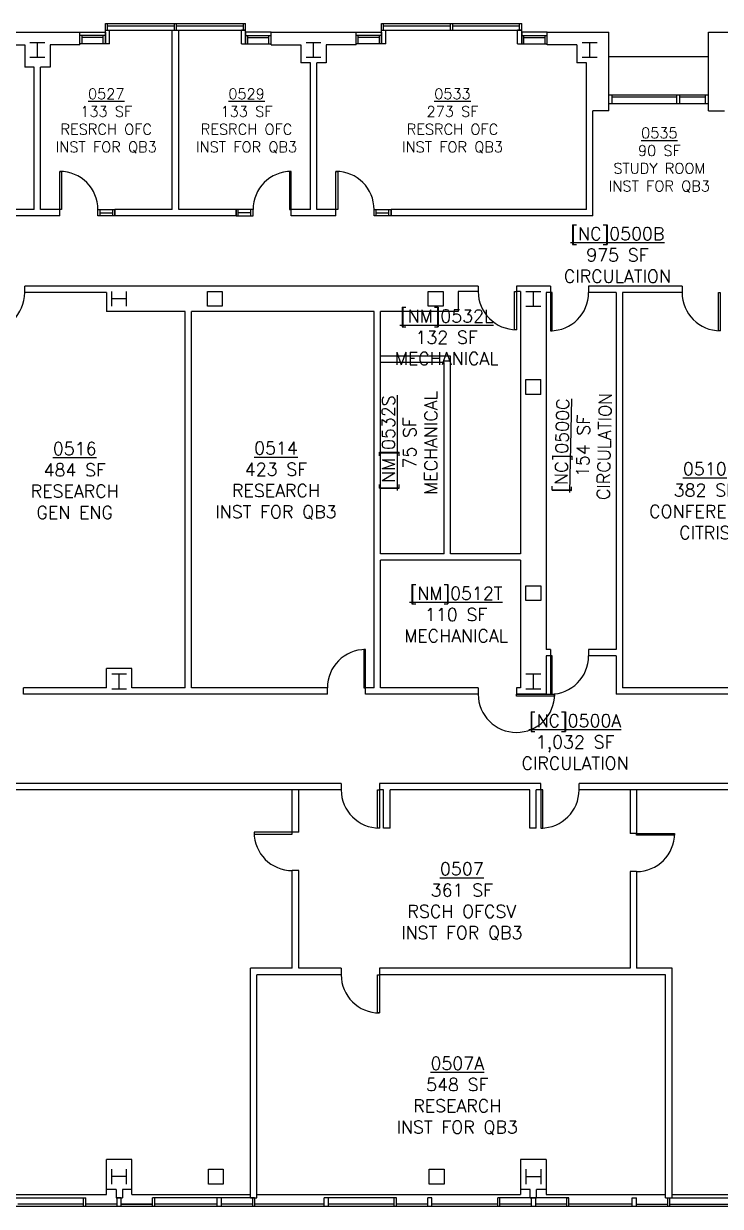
# Model space of a CAD drawing. Header units: inches. Extents: x 694 to 6809, y 464 to 5051.
# Drawn here: x 1801 to 2457, y 2285 to 3398 of the extents above; entities that cross this region are included whole.
import ezdxf

# ---------------------------------------------------------------- set-up
doc = ezdxf.new("R2010")
doc.units = ezdxf.units.IN
doc.header["$LTSCALE"] = 48
doc.header["$MEASUREMENT"] = 0
for name, color, linetype in [('A-AREA-IDEN-UCSC', 7, 'Continuous'), ('a-cols', 1, 'Continuous'), ('a-door', 3, 'Continuous'), ('a-glaz', 5, 'Continuous'), ('a-roof-otln', 7, 'Continuous'), ('a-wall', 7, 'Continuous')]:
    doc.layers.add(name, color=color, linetype=linetype)
doc.styles.get("Standard").update_dxf_attribs({"font": 'romans.shx'})

msp = doc.modelspace()

# ---------------------------------------------------------------- linework, layer by layer
at = {"layer": 'a-cols'}
for p, q in [((1821.1, 3379.7), (1807.1, 3379.7)), ((1814.1, 3365.7), (1814.1, 3379.7)), ((2081.1, 3379.7), (2067.1, 3379.7)), ((2074.1, 3365.7), (2074.1, 3379.7)), ((2341.1, 3379.7), (2327.1, 3379.7)), ((2334.1, 3365.7), (2334.1, 3379.7)), ((1821.1, 3365.7), (1807.1, 3365.7)), ((2081.1, 3365.7), (2067.1, 3365.7)), ((2341.1, 3365.7), (2327.1, 3365.7)), ((1884.1, 3131.7), (1884.1, 3145.7)), ((1898.1, 3138.7), (1884.1, 3138.7)), ((1898.1, 3131.7), (1898.1, 3145.7)), ((1974.1, 3145.7), (1988.1, 3145.7)), ((1974.1, 3131.7), (1974.1, 3145.7)), ((1988.1, 3145.7), (1988.1, 3131.7)), ((2182.1, 3145.7), (2196.1, 3145.7)), ((2182.1, 3131.7), (2182.1, 3145.7)), ((2196.1, 3145.7), (2196.1, 3131.7)), ((2274.1, 3145.7), (2288.1, 3145.7)), ((2281.1, 3131.7), (2281.1, 3145.7)), ((1988.1, 3131.7), (1974.1, 3131.7)), ((2196.1, 3131.7), (2182.1, 3131.7)), ((2274.1, 3131.7), (2288.1, 3131.7)), ((2274.1, 3048.7), (2274.1, 3062.7)), ((2274.1, 3062.7), (2288.1, 3062.7)), ((2288.1, 3048.7), (2288.1, 3062.7)), ((2288.1, 3048.7), (2274.1, 3048.7)), ((2274.1, 2868.7), (2288.1, 2868.7)), ((2274.1, 2854.7), (2274.1, 2868.7)), ((2288.1, 2868.7), (2288.1, 2854.7)), ((2288.1, 2854.7), (2274.1, 2854.7)), ((1884.1, 2785.7), (1898.1, 2785.7)), ((1891.1, 2771.7), (1891.1, 2785.7)), ((2274.1, 2785.7), (2288.1, 2785.7)), ((2281.1, 2771.7), (2281.1, 2785.7)), ((1884.1, 2771.7), (1898.1, 2771.7)), ((2274.1, 2771.7), (2288.1, 2771.7)), ((1884.1, 2305.7), (1884.1, 2319.7)), ((1898.1, 2305.7), (1898.1, 2319.7)), ((1975.1, 2319.7), (1989.1, 2319.7)), ((1975.1, 2305.7), (1975.1, 2319.7)), ((1989.1, 2319.7), (1989.1, 2305.7)), ((2183.1, 2319.7), (2197.1, 2319.7)), ((2183.1, 2305.7), (2183.1, 2319.7)), ((2197.1, 2319.7), (2197.1, 2305.7)), ((2274.1, 2319.7), (2274.1, 2305.7)), ((2288.1, 2319.7), (2288.1, 2305.7)), ((1898.1, 2312.7), (1884.1, 2312.7)), ((1989.1, 2305.7), (1975.1, 2305.7)), ((2197.1, 2305.7), (2183.1, 2305.7)), ((2274.1, 2312.7), (2288.1, 2312.7))]:
    msp.add_line(p, q, dxfattribs=at)
at = {"layer": 'a-door'}
for p, q in [((1835.1, 3222.7), (1835.1, 3258.7)), ((1835.1, 3258.7), (1836.9, 3258.7)), ((1836.9, 3258.7), (1836.9, 3222.7)), ((2053.1, 3258.7), (2051.3, 3258.7)), ((2051.3, 3258.7), (2051.3, 3222.7)), ((2053.1, 3222.7), (2053.1, 3258.7)), ((2095.1, 3222.7), (2095.1, 3258.7)), ((2095.1, 3258.7), (2096.9, 3258.7)), ((2096.9, 3258.7), (2096.9, 3222.7)), ((1836.9, 3222.7), (1835.1, 3222.7)), ((2051.3, 3222.7), (2053.1, 3222.7)), ((2096.9, 3222.7), (2095.1, 3222.7)), ((2263.3, 3109.7), (2263.3, 3145.7)), ((2263.3, 3145.7), (2265.1, 3145.7)), ((2265.1, 3145.7), (2265.1, 3109.7)), ((2297.1, 3144.7), (2297.1, 3108.7)), ((2298.9, 3144.7), (2297.1, 3144.7)), ((2298.9, 3108.7), (2298.9, 3144.7)), ((2455.3, 3108.7), (2455.3, 3144.7)), ((2455.3, 3144.7), (2457.1, 3144.7)), ((2457.1, 3144.7), (2457.1, 3108.7)), ((2265.1, 3109.7), (2263.3, 3109.7)), ((2297.1, 3108.7), (2298.9, 3108.7)), ((2457.1, 3108.7), (2455.3, 3108.7)), ((2123.1, 2808.7), (2121.3, 2808.7)), ((2121.3, 2808.7), (2121.3, 2772.7)), ((2123.1, 2772.7), (2123.1, 2808.7)), ((2297.1, 2802.7), (2297.1, 2766.7)), ((2298.9, 2802.7), (2297.1, 2802.7)), ((2298.9, 2766.7), (2298.9, 2802.7)), ((2121.3, 2772.7), (2123.1, 2772.7)), ((2265.1, 2766.7), (2301.1, 2766.7)), ((2265.1, 2764.9), (2265.1, 2766.7)), ((2301.1, 2764.9), (2265.1, 2764.9)), ((2297.1, 2766.7), (2298.9, 2766.7)), ((2301.1, 2766.7), (2301.1, 2764.9)), ((2134.3, 2640.7), (2134.3, 2676.7)), ((2134.3, 2676.7), (2136.1, 2676.7)), ((2136.1, 2676.7), (2136.1, 2640.7)), ((2288.1, 2676.7), (2288.1, 2640.7)), ((2289.9, 2676.7), (2288.1, 2676.7)), ((2289.9, 2640.7), (2289.9, 2676.7)), ((2136.1, 2640.7), (2134.3, 2640.7)), ((2288.1, 2640.7), (2289.9, 2640.7)), ((2054.1, 2636.7), (2018.1, 2636.7)), ((2018.1, 2636.7), (2018.1, 2634.9)), ((2018.1, 2634.9), (2054.1, 2634.9)), ((2054.1, 2634.9), (2054.1, 2636.7)), ((2378.1, 2635.7), (2414.1, 2635.7)), ((2378.1, 2633.9), (2378.1, 2635.7)), ((2414.1, 2633.9), (2378.1, 2633.9)), ((2414.1, 2635.7), (2414.1, 2633.9)), ((2134.3, 2466.7), (2134.3, 2502.7)), ((2134.3, 2502.7), (2136.1, 2502.7)), ((2136.1, 2502.7), (2136.1, 2466.7)), ((2136.1, 2466.7), (2134.3, 2466.7))]:
    msp.add_line(p, q, dxfattribs=at)
for centre, radius, start, end in [((1835.1, 3222.7), 36, 0, 90), ((2053.1, 3222.7), 36, 90, 180), ((2095.1, 3222.7), 36, 0, 90), ((1765.1, 3144.7), 37, 270, 0), ((2265.1, 3145.7), 36, 180, 270), ((2297.1, 3144.7), 36, 270, 0), ((2457.1, 3144.7), 36, 180, 270), ((2123.1, 2772.7), 36, 90, 180), ((2297.1, 2802.7), 36, 270, 0), ((2265.1, 2766.7), 36, 180, 0), ((2136.1, 2676.7), 36, 180, 270), ((2288.1, 2676.7), 36, 270, 0), ((2054.1, 2636.7), 36, 180, 270), ((2378.1, 2635.7), 36, 270, 0), ((2136.1, 2502.7), 36, 180, 270)]:
    msp.add_arc(centre, radius, start, end, dxfattribs=at)
at = {"layer": 'a-glaz'}
for p, q in [((1878.1, 3397.7), (2010.1, 3397.7)), ((1878.1, 3391.7), (1878.1, 3397.7)), ((1880.1, 3391.7), (1880.1, 3397.7)), ((1880.1, 3395.7), (1943.1, 3395.7)), ((1943.1, 3391.7), (1943.1, 3397.7)), ((1945.1, 3391.7), (1945.1, 3397.7)), ((1945.1, 3395.7), (2008.1, 3395.7)), ((2008.1, 3391.7), (2008.1, 3397.7)), ((2010.1, 3391.7), (2010.1, 3397.7)), ((2138.1, 3397.7), (2270.1, 3397.7)), ((2138.1, 3391.7), (2138.1, 3397.7)), ((2140.1, 3391.7), (2140.1, 3397.7)), ((2140.1, 3395.7), (2203.1, 3395.7)), ((2203.1, 3391.7), (2203.1, 3397.7)), ((2205.1, 3391.7), (2205.1, 3397.7)), ((2205.1, 3395.7), (2268.1, 3395.7)), ((2268.1, 3391.7), (2268.1, 3397.7)), ((2270.1, 3391.7), (2270.1, 3397.7)), ((1854.1, 3389.7), (1878.1, 3389.7)), ((1854.1, 3378.7), (1854.1, 3389.7)), ((1878.1, 3386.7), (1854.1, 3386.7)), ((1856.1, 3378.7), (1856.1, 3386.7)), ((1876.1, 3384.7), (1856.1, 3384.7)), ((1876.1, 3378.7), (1876.1, 3386.7)), ((1878.1, 3391.7), (2010.1, 3391.7)), ((1878.1, 3389.7), (1878.1, 3378.7)), ((2034.1, 3389.7), (2010.1, 3389.7)), ((2010.1, 3389.7), (2010.1, 3378.7)), ((2010.1, 3386.7), (2034.1, 3386.7)), ((2012.1, 3378.7), (2012.1, 3386.7)), ((2012.1, 3384.7), (2032.1, 3384.7)), ((2032.1, 3378.7), (2032.1, 3386.7)), ((2034.1, 3378.7), (2034.1, 3389.7)), ((2114.1, 3389.7), (2138.1, 3389.7)), ((2114.1, 3378.7), (2114.1, 3389.7)), ((2138.1, 3386.7), (2114.1, 3386.7)), ((2116.1, 3378.7), (2116.1, 3386.7)), ((2136.1, 3384.7), (2116.1, 3384.7)), ((2136.1, 3378.7), (2136.1, 3386.7)), ((2138.1, 3391.7), (2270.1, 3391.7)), ((2138.1, 3389.7), (2138.1, 3378.7)), ((2294.1, 3389.7), (2270.1, 3389.7)), ((2270.1, 3389.7), (2270.1, 3378.7)), ((2270.1, 3386.7), (2294.1, 3386.7)), ((2272.1, 3378.7), (2272.1, 3386.7)), ((2272.1, 3384.7), (2292.1, 3384.7)), ((2292.1, 3378.7), (2292.1, 3386.7)), ((2294.1, 3378.7), (2294.1, 3389.7)), ((1878.1, 3378.7), (1854.1, 3378.7)), ((2010.1, 3378.7), (2034.1, 3378.7)), ((2138.1, 3378.7), (2114.1, 3378.7)), ((2270.1, 3378.7), (2294.1, 3378.7)), ((2352.1, 3330.7), (2446.1, 3330.7)), ((2352.1, 3322.7), (2352.1, 3330.7)), ((2355.1, 3322.7), (2355.1, 3330.7)), ((2355.1, 3328.7), (2416.1, 3328.7)), ((2416.1, 3322.7), (2416.1, 3330.7)), ((2419.1, 3322.7), (2419.1, 3330.7)), ((2419.1, 3328.7), (2443.1, 3328.7)), ((2443.1, 3322.7), (2443.1, 3330.7)), ((2446.1, 3322.7), (2446.1, 3330.7)), ((2352.1, 3322.7), (2446.1, 3322.7)), ((1871.1, 3222.7), (1887.1, 3222.7)), ((1871.1, 3216.7), (1871.1, 3222.7)), ((1887.1, 3216.7), (1871.1, 3216.7)), ((1873.1, 3216.7), (1873.1, 3222.7)), ((1873.1, 3219.7), (1885.1, 3219.7)), ((1885.1, 3216.7), (1885.1, 3222.7)), ((1887.1, 3222.7), (1887.1, 3216.7)), ((2017.1, 3222.7), (2001.1, 3222.7)), ((2001.1, 3222.7), (2001.1, 3216.7)), ((2001.1, 3216.7), (2017.1, 3216.7)), ((2003.1, 3216.7), (2003.1, 3222.7)), ((2015.1, 3219.7), (2003.1, 3219.7)), ((2015.1, 3216.7), (2015.1, 3222.7)), ((2017.1, 3216.7), (2017.1, 3222.7)), ((2131.1, 3222.7), (2147.1, 3222.7)), ((2131.1, 3216.7), (2131.1, 3222.7)), ((2147.1, 3216.7), (2131.1, 3216.7)), ((2133.1, 3216.7), (2133.1, 3222.7)), ((2133.1, 3219.7), (2145.1, 3219.7)), ((2145.1, 3216.7), (2145.1, 3222.7)), ((2147.1, 3222.7), (2147.1, 3216.7)), ((3061.1, 2284.7), (1694.1, 2284.7)), ((1762.1, 2292.7), (1859.6, 2292.7)), ((1857.6, 2286.7), (1795.6, 2286.7)), ((1857.6, 2284.7), (1857.6, 2292.7)), ((1859.6, 2284.7), (1859.6, 2292.7)), ((1889.1, 2286.7), (1859.6, 2286.7)), ((1893.1, 2292.7), (1889.1, 2292.7)), ((1889.1, 2284.7), (1889.1, 2292.7)), ((1889.1, 2292.7), (1893.1, 2292.7)), ((1893.1, 2284.7), (1893.1, 2292.7)), ((1893.1, 2286.7), (1922.6, 2286.7)), ((1922.6, 2286.7), (1893.1, 2286.7)), ((1922.6, 2286.7), (1893.1, 2286.7)), ((1922.6, 2284.7), (1922.6, 2292.7)), ((2018.6, 2292.7), (1922.6, 2292.7)), ((1924.6, 2284.7), (1924.6, 2292.7)), ((1983.1, 2286.7), (1924.6, 2286.7)), ((1983.1, 2292.7), (1983.1, 2284.7)), ((1987.1, 2292.7), (1987.1, 2284.7)), ((2016.6, 2286.7), (1987.1, 2286.7)), ((2016.6, 2292.7), (2016.6, 2284.7)), ((2018.6, 2292.7), (2018.6, 2284.7)), ((2084.1, 2286.7), (2018.6, 2286.7)), ((2084.1, 2284.7), (2084.1, 2292.7)), ((2088.1, 2292.7), (2084.1, 2292.7)), ((2088.1, 2284.7), (2088.1, 2292.7)), ((2152.1, 2292.7), (2088.1, 2292.7)), ((2150.1, 2286.7), (2088.1, 2286.7)), ((2150.1, 2284.7), (2150.1, 2292.7)), ((2152.1, 2284.7), (2152.1, 2292.7)), ((2181.6, 2286.7), (2152.1, 2286.7)), ((2181.6, 2284.7), (2181.6, 2292.7)), ((2185.6, 2292.7), (2181.6, 2292.7)), ((2185.6, 2292.7), (2181.6, 2292.7)), ((2185.6, 2284.7), (2185.6, 2292.7)), ((2247.6, 2286.7), (2185.6, 2286.7)), ((2249.6, 2292.7), (2247.6, 2292.7)), ((2247.6, 2284.7), (2247.6, 2292.7)), ((2314.6, 2292.7), (2249.6, 2292.7)), ((2249.6, 2284.7), (2249.6, 2292.7)), ((2279.1, 2286.7), (2249.6, 2286.7)), ((2279.1, 2292.7), (2279.1, 2284.7)), ((2283.1, 2292.7), (2283.1, 2284.7)), ((2312.6, 2286.7), (2283.1, 2286.7)), ((2312.6, 2292.7), (2314.6, 2292.7)), ((2312.6, 2284.7), (2312.6, 2292.7)), ((2314.6, 2284.7), (2314.6, 2292.7)), ((2374.1, 2286.7), (2314.6, 2286.7)), ((2374.1, 2284.7), (2374.1, 2292.7)), ((2374.1, 2292.7), (2378.1, 2292.7)), ((2378.1, 2284.7), (2378.1, 2292.7)), ((2378.1, 2286.7), (2407.6, 2286.7)), ((2407.6, 2284.7), (2407.6, 2292.7)), ((2407.6, 2292.7), (2475.6, 2292.7)), ((2409.6, 2284.7), (2409.6, 2292.7)), ((2409.6, 2286.7), (2471.6, 2286.7))]:
    msp.add_line(p, q, dxfattribs=at)
at = {"layer": 'a-roof-otln'}
msp.add_line((2352.1, 3366.7), (2446.1, 3366.7), dxfattribs=at)
at = {"layer": 'a-wall'}
for p, q in [((1774.1, 3389.7), (1854.1, 3389.7)), ((1854.1, 3377.7), (1854.1, 3389.7)), ((1878.1, 3378.7), (1878.1, 3391.7)), ((1878.1, 3391.7), (1882.1, 3391.7)), ((1882.1, 3378.7), (1882.1, 3391.7)), ((1941.1, 3391.7), (1947.1, 3391.7)), ((1941.1, 3222.7), (1941.1, 3391.7)), ((1947.1, 3222.7), (1947.1, 3391.7)), ((2006.1, 3378.7), (2006.1, 3391.7)), ((2010.1, 3391.7), (2006.1, 3391.7)), ((2010.1, 3378.7), (2010.1, 3391.7)), ((2034.1, 3389.7), (2114.1, 3389.7)), ((2034.1, 3377.7), (2034.1, 3389.7)), ((2114.1, 3377.7), (2114.1, 3389.7)), ((2138.1, 3378.7), (2138.1, 3391.7)), ((2138.1, 3391.7), (2142.1, 3391.7)), ((2142.1, 3378.7), (2142.1, 3391.7)), ((2266.1, 3378.7), (2266.1, 3391.7)), ((2270.1, 3391.7), (2266.1, 3391.7)), ((2270.1, 3378.7), (2270.1, 3391.7)), ((2294.1, 3377.7), (2294.1, 3389.7)), ((2294.1, 3389.7), (2352.1, 3389.7)), ((2352.1, 3315.7), (2352.1, 3389.7)), ((2446.1, 3389.7), (2504.1, 3389.7)), ((2446.1, 3315.7), (2446.1, 3389.7)), ((1774.1, 3377.7), (1802.1, 3377.7)), ((1802.1, 3377.7), (1802.1, 3356.7)), ((1826.1, 3377.7), (1826.1, 3356.7)), ((1854.1, 3377.7), (1826.1, 3377.7)), ((1882.1, 3378.7), (1878.1, 3378.7)), ((2006.1, 3378.7), (2010.1, 3378.7)), ((2034.1, 3377.7), (2062.1, 3377.7)), ((2062.1, 3377.7), (2062.1, 3360.7)), ((2086.1, 3377.7), (2086.1, 3360.7)), ((2114.1, 3377.7), (2086.1, 3377.7)), ((2142.1, 3378.7), (2138.1, 3378.7)), ((2266.1, 3378.7), (2270.1, 3378.7)), ((2322.1, 3377.7), (2294.1, 3377.7)), ((2322.1, 3377.7), (2322.1, 3360.7)), ((1811.1, 3356.7), (1802.1, 3356.7)), ((1811.1, 3222.7), (1811.1, 3356.7)), ((1826.1, 3356.7), (1817.1, 3356.7)), ((1817.1, 3222.7), (1817.1, 3356.7)), ((2071.1, 3360.7), (2062.1, 3360.7)), ((2071.1, 3222.7), (2071.1, 3360.7)), ((2086.1, 3360.7), (2077.1, 3360.7)), ((2077.1, 3222.7), (2077.1, 3360.7)), ((2331.1, 3360.7), (2322.1, 3360.7)), ((2331.1, 3222.7), (2331.1, 3360.7)), ((2352.1, 3315.7), (2337.1, 3315.7)), ((2337.1, 3216.7), (2337.1, 3315.7)), ((2446.1, 3315.7), (2461.1, 3315.7)), ((1811.1, 3222.7), (1793.1, 3222.7)), ((1835.1, 3216.7), (1793.1, 3216.7)), ((1835.1, 3222.7), (1817.1, 3222.7)), ((1835.1, 3216.7), (1835.1, 3222.7)), ((1941.1, 3222.7), (1887.1, 3222.7)), ((1887.1, 3216.7), (1887.1, 3222.7)), ((2001.1, 3216.7), (1887.1, 3216.7)), ((2001.1, 3222.7), (1947.1, 3222.7)), ((2001.1, 3216.7), (2001.1, 3222.7)), ((2071.1, 3222.7), (2053.1, 3222.7)), ((2053.1, 3216.7), (2053.1, 3222.7)), ((2095.1, 3216.7), (2053.1, 3216.7)), ((2095.1, 3222.7), (2077.1, 3222.7)), ((2095.1, 3216.7), (2095.1, 3222.7)), ((2331.1, 3222.7), (2147.1, 3222.7)), ((2147.1, 3216.7), (2147.1, 3222.7)), ((2337.1, 3216.7), (2147.1, 3216.7)), ((2229.1, 3150.7), (1802.1, 3150.7)), ((1802.1, 3144.7), (1802.1, 3150.7)), ((2229.1, 3150.7), (2229.1, 3145.7)), ((2265.1, 3150.7), (2265.1, 3145.7)), ((2297.1, 3150.7), (2265.1, 3150.7)), ((2297.1, 3150.7), (2297.1, 3144.7)), ((2421.1, 3150.7), (2333.1, 3150.7)), ((2333.1, 3150.7), (2333.1, 3144.7)), ((2421.1, 3150.7), (2421.1, 3144.7)), ((1879.1, 3144.7), (1802.1, 3144.7)), ((1879.1, 3144.7), (1879.1, 3126.7)), ((2210.1, 3145.7), (2210.1, 3126.7)), ((2229.1, 3145.7), (2210.1, 3145.7)), ((2269.1, 3145.7), (2265.1, 3145.7)), ((2269.1, 3145.7), (2269.1, 2898.7)), ((2293.1, 3144.7), (2293.1, 2808.7)), ((2297.1, 3144.7), (2293.1, 3144.7)), ((2359.1, 3144.7), (2333.1, 3144.7)), ((2359.1, 3144.7), (2359.1, 2808.7)), ((2365.1, 3144.7), (2365.1, 2772.7)), ((2421.1, 3144.7), (2365.1, 3144.7)), ((1953.1, 3126.7), (1879.1, 3126.7)), ((1953.1, 2772.7), (1953.1, 3126.7)), ((2131.1, 3126.7), (1959.1, 3126.7)), ((1959.1, 2772.7), (1959.1, 3126.7)), ((2131.1, 2772.7), (2131.1, 3126.7)), ((2210.1, 3126.7), (2137.1, 3126.7)), ((2137.1, 2898.7), (2137.1, 3126.7)), ((2197.1, 2898.7), (2137.1, 2898.7)), ((2269.1, 2898.7), (2203.1, 2898.7)), ((2137.1, 2772.7), (2137.1, 2892.7)), ((2269.1, 2892.7), (2137.1, 2892.7)), ((2269.1, 2892.7), (2269.1, 2772.7)), ((2297.1, 2808.7), (2293.1, 2808.7)), ((2297.1, 2808.7), (2297.1, 2802.7)), ((2359.1, 2808.7), (2333.1, 2808.7)), ((2333.1, 2808.7), (2333.1, 2802.7)), ((2293.1, 2802.7), (2293.1, 2766.7)), ((2297.1, 2802.7), (2293.1, 2802.7)), ((2359.1, 2802.7), (2333.1, 2802.7)), ((2359.1, 2802.7), (2359.1, 2766.7)), ((1879.1, 2772.7), (1879.1, 2790.7)), ((1903.1, 2790.7), (1879.1, 2790.7)), ((1903.1, 2772.7), (1903.1, 2790.7)), ((1879.1, 2772.7), (1801.1, 2772.7)), ((1801.1, 2766.7), (1801.1, 2772.7)), ((1953.1, 2772.7), (1903.1, 2772.7)), ((2087.1, 2772.7), (1959.1, 2772.7)), ((2087.1, 2766.7), (2087.1, 2772.7)), ((2131.1, 2772.7), (2123.1, 2772.7)), ((2123.1, 2766.7), (2123.1, 2772.7)), ((2229.1, 2772.7), (2137.1, 2772.7)), ((2229.1, 2772.7), (2229.1, 2766.7)), ((2269.1, 2772.7), (2265.1, 2772.7)), ((2265.1, 2772.7), (2265.1, 2766.7)), ((2473.1, 2772.7), (2365.1, 2772.7)), ((2087.1, 2766.7), (1801.1, 2766.7)), ((2229.1, 2766.7), (2123.1, 2766.7)), ((2293.1, 2766.7), (2265.1, 2766.7)), ((2473.1, 2766.7), (2359.1, 2766.7)), ((2100.1, 2682.7), (1626.1, 2682.7)), ((2100.1, 2682.7), (2100.1, 2676.7)), ((2288.1, 2682.7), (2136.1, 2682.7)), ((2136.1, 2682.7), (2136.1, 2676.7)), ((2288.1, 2676.7), (2288.1, 2682.7)), ((2324.1, 2676.7), (2324.1, 2682.7)), ((2561.6, 2682.7), (2324.1, 2682.7)), ((1894.1, 2676.7), (1626.1, 2676.7)), ((2100.1, 2676.7), (1894.1, 2676.7)), ((2054.1, 2636.7), (2054.1, 2676.7)), ((2060.1, 2636.7), (2060.1, 2676.7)), ((2140.1, 2676.7), (2136.1, 2676.7)), ((2140.1, 2640.7), (2140.1, 2676.7)), ((2277.7, 2676.7), (2146.1, 2676.7)), ((2146.1, 2640.7), (2146.1, 2676.7)), ((2277.7, 2640.7), (2277.7, 2676.7)), ((2288.1, 2676.7), (2283.7, 2676.7)), ((2283.7, 2640.7), (2283.7, 2676.7)), ((2561.6, 2676.7), (2324.1, 2676.7)), ((2372.1, 2676.7), (2372.1, 2635.7)), ((2378.1, 2676.7), (2378.1, 2635.7)), ((2146.1, 2640.7), (2140.1, 2640.7)), ((2283.7, 2640.7), (2277.7, 2640.7)), ((2060.1, 2636.7), (2054.1, 2636.7)), ((2378.1, 2635.7), (2372.1, 2635.7)), ((2054.1, 2508.7), (2054.1, 2600.7)), ((2060.1, 2600.7), (2054.1, 2600.7)), ((2060.1, 2508.7), (2060.1, 2600.7)), ((2378.1, 2599.7), (2372.1, 2599.7)), ((2372.1, 2599.7), (2372.1, 2508.7)), ((2378.1, 2599.7), (2378.1, 2508.7)), ((2014.6, 2292.7), (2014.6, 2508.7)), ((2054.1, 2508.7), (2014.6, 2508.7)), ((2100.1, 2508.7), (2060.1, 2508.7)), ((2100.1, 2508.7), (2100.1, 2502.7)), ((2136.1, 2508.7), (2136.1, 2502.7)), ((2372.1, 2508.7), (2136.1, 2508.7)), ((2411.6, 2508.7), (2378.1, 2508.7)), ((2411.6, 2292.7), (2411.6, 2508.7)), ((2020.6, 2292.7), (2020.6, 2502.7)), ((2100.1, 2502.7), (2020.6, 2502.7)), ((2405.6, 2502.7), (2136.1, 2502.7)), ((2405.6, 2292.7), (2405.6, 2502.7)), ((1879.1, 2295.7), (1879.1, 2328.7)), ((1903.1, 2328.7), (1879.1, 2328.7)), ((1903.1, 2295.7), (1903.1, 2328.7)), ((2269.1, 2328.7), (2269.1, 2295.7)), ((2293.1, 2328.7), (2269.1, 2328.7)), ((2293.1, 2328.7), (2293.1, 2295.7)), ((1482.1, 2295.7), (1879.1, 2295.7)), ((1888.1, 2300.7), (1879.1, 2300.7)), ((1888.1, 2300.7), (1888.1, 2292.7)), ((1903.1, 2300.7), (1894.1, 2300.7)), ((1894.1, 2300.7), (1894.1, 2292.7)), ((1903.1, 2295.7), (2014.6, 2295.7)), ((2020.6, 2295.7), (2269.1, 2295.7)), ((2278.1, 2300.7), (2269.1, 2300.7)), ((2278.1, 2292.7), (2278.1, 2300.7)), ((2293.1, 2300.7), (2284.1, 2300.7)), ((2284.1, 2292.7), (2284.1, 2300.7)), ((2293.1, 2295.7), (2405.6, 2295.7)), ((2411.6, 2295.7), (2601.6, 2295.7)), ((1888.1, 2292.7), (1894.1, 2292.7)), ((2014.6, 2292.7), (2020.6, 2292.7)), ((2278.1, 2292.7), (2284.1, 2292.7)), ((2405.6, 2292.7), (2411.6, 2292.7))]:
    msp.add_line(p, q, dxfattribs=at)
at = {"layer": 'a-wall', "ltscale": 0.333333}
for p, q in [((2203.1, 3084.7), (2137.1, 3084.7)), ((2203.1, 2898.7), (2203.1, 3084.7)), ((2197.1, 3078.7), (2137.1, 3078.7)), ((2197.1, 2898.7), (2197.1, 3078.7))]:
    msp.add_line(p, q, dxfattribs=at)

# ---------------------------------------------------------------- texts
at = {"layer": 'A-AREA-IDEN-UCSC', "attachment_point": 5}
for s, insert, char_height in [('\\L0527\\l\\P133 SF\\PRESRCH OFC\\PINST FOR QB3', (1878.9, 3306.2), 10), ('\\L0529\\l\\P133 SF\\PRESRCH OFC\\PINST FOR QB3', (2011, 3306.2), 10), ('\\L0533\\l\\P273 SF\\PRESRCH OFC\\PINST FOR QB3', (2204.9, 3306.2), 10), ('\\L0535\\l\\P90 SF\\PSTUDY ROOM\\PINST FOR QB3', (2399.7, 3269.4), 10), ('\\L[NC]0500B\\l\\P975 SF\\PCIRCULATION', (2360.2, 3180), 12), ('\\L[NM]0532L\\l\\P132 SF\\PMECHANICAL', (2199.4, 3102.5), 12), ('\\L0516\\l\\P484 SF\\PRESEARCH\\PGEN ENG', (1849.2, 2967.7), 12), ('\\L0514\\l\\P423 SF\\PRESEARCH\\PINST FOR QB3', (2038.7, 2967.7), 12), ('\\L0510\\l\\P382 SF\\PCONFERENCE\\PCITRIS', (2442.5, 2948.7), 12), ('\\L[NM]0512T\\l\\P110 SF\\PMECHANICAL', (2208.3, 2841.6), 12), ('\\L[NC]0500A\\l\\P1,032 SF\\PCIRCULATION', (2320.3, 2721.7), 12), ('\\L0507\\l\\P361 SF\\PRSCH OFCSV\\PINST FOR QB3', (2213.7, 2571.7), 12), ('\\L0507A\\l\\P548 SF\\PRESEARCH\\PINST FOR QB3', (2209.4, 2388.7), 12)]:
    msp.add_mtext(s, dxfattribs=dict(at, insert=insert, char_height=char_height))
at = {"layer": 'A-AREA-IDEN-UCSC', "char_height": 12, "attachment_point": 5}
for s, insert, rotation in [('\\L[NM]0532S\\l\\P75 SF\\PMECHANICAL', (2164.6, 3003.2), 90), ('\\L[NC]0500C\\l\\P154 SF\\PCIRCULATION', (2327.9, 3000.3), 88.7557)]:
    msp.add_mtext(s, dxfattribs=dict(at, insert=insert, rotation=rotation))

doc.saveas('drawing.dxf')
